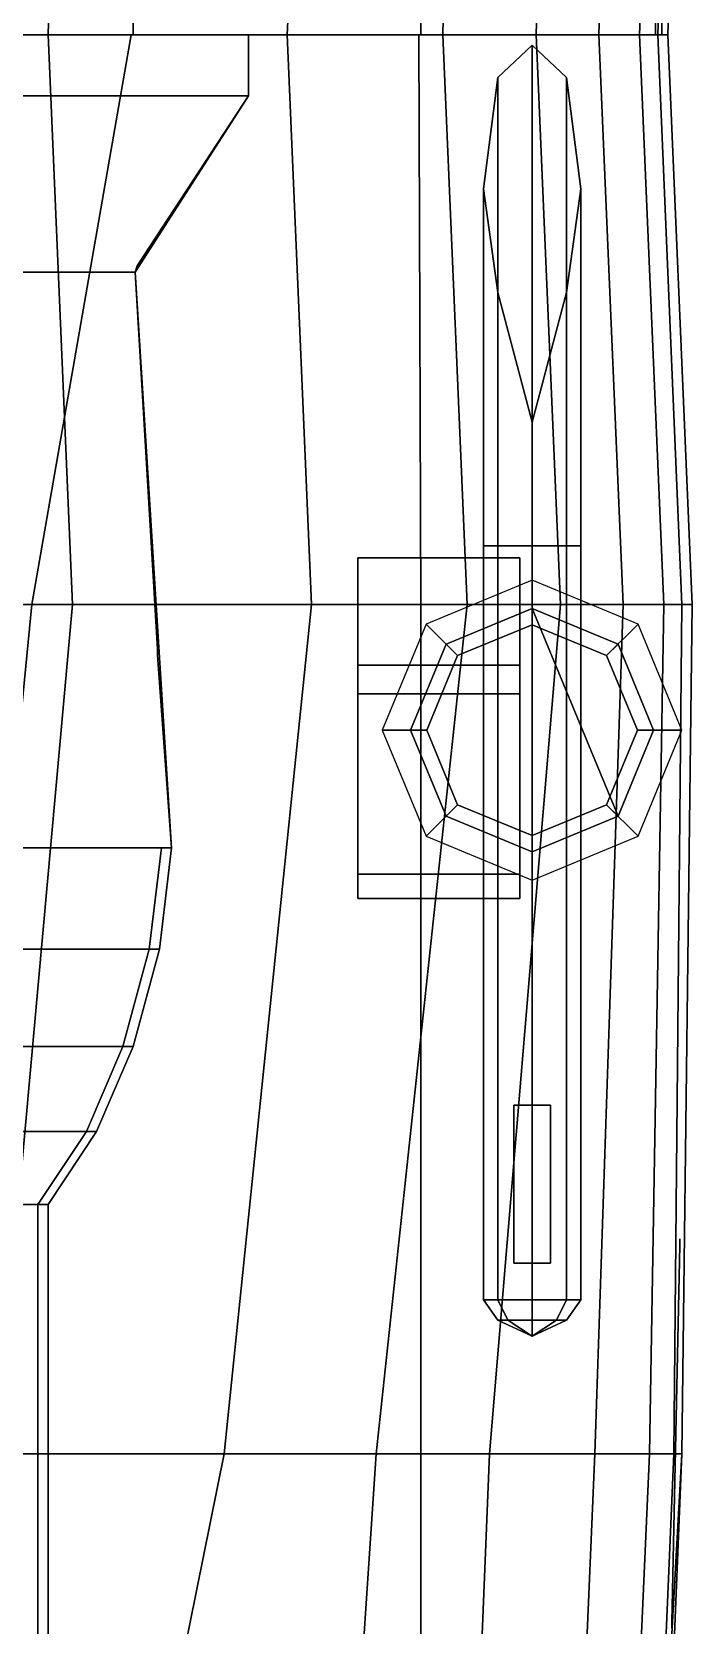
# Model space of a CAD drawing. Header units: millimetres. Extents: x -4.4 to 4.4, y -34.7 to 40.8.
# Drawn here: x 1.09 to 4.37, y -10.36 to -2.5 of the extents above; entities that cross this region are included whole.
import ezdxf

# ---------------------------------------------------------------- set-up
doc = ezdxf.new("R2010")
doc.units = ezdxf.units.MM
for name, color, linetype in [('railings', 6, 'Continuous'), ('superstructure', 3, 'Continuous'), ('turret', 2, 'Continuous')]:
    doc.layers.add(name, color=color, linetype=linetype)

msp = doc.modelspace()

# ---------------------------------------------------------------- linework, layer by layer
for points in [[(-1.59, -2.51, 4.25), (1.59, -2.51, 4.25), (1.59, 1.88, 4.29), (-1.59, 1.88, 4.29)], [(1.17, -2.51, -2.41), (0.27, -2.51, -2.54), (0.39, 1.88, -2.54), (1.29, 1.88, -2.41)], [(2.35, -2.51, -2.19), (1.17, -2.51, -2.41), (1.29, 1.88, -2.41), (2.56, 1.88, -2.19)], [(1.59, -2.51, 4.25), (3.01, -2.51, 4.16), (3.01, 1.88, 4.2), (1.59, 1.88, 4.29)], [(3.12, -2.51, -1.97), (2.35, -2.51, -2.19), (2.56, 1.88, -2.19), (3.21, 1.88, -1.97)], [(3.01, -2.51, 4.16), (4.17, -2.51, 4.1), (4.17, 1.88, 4.14), (3.01, 1.88, 4.2)], [(3.58, -2.51, -1.67), (3.12, -2.51, -1.97), (3.21, 1.88, -1.97), (3.7, 1.88, -1.67)], [(3.89, -2.51, -1.33), (3.58, -2.51, -1.67), (3.7, 1.88, -1.67), (4.02, 1.88, -1.31)], [(4.09, -2.51, -0.92), (3.89, -2.51, -1.33), (4.02, 1.88, -1.31), (4.27, 1.88, -0.78)], [(4.23, -2.51, -0.33), (4.09, -2.51, -0.92), (4.27, 1.88, -0.78), (4.37, 1.88, -0.1)], [(4.17, -2.51, 4.1), (4.2, -2.51, 3.83), (4.2, 1.88, 3.87), (4.17, 1.88, 4.14)], [(4.18, -2.51, 2.09), (4.23, -2.51, 1.13), (4.37, 1.88, 0.96), (4.32, 1.88, 2.22)], [(4.2, -2.51, 3.83), (4.18, -2.51, 2.09), (4.32, 1.88, 2.22), (4.2, 1.88, 3.87)], [(4.23, -2.51, 1.13), (4.23, -2.51, -0.33), (4.37, 1.88, -0.1), (4.37, 1.88, 0.96)], [(1.59, -2.51, 4.25), (-1.59, -2.51, 4.25), (-1.5896, -2.51, 4.17), (1.5896, -2.51, 4.17)], [(-1.09, -5.32, 2.26), (1.09, -5.32, 2.26), (1.58, -2.51, 2.22), (-1.58, -2.51, 2.22)], [(1.29, -5.32, -2.41), (0.39, -5.32, -2.54), (0.27, -2.51, -2.54), (1.17, -2.51, -2.41)], [(1.09, -5.32, 2.26), (3.01, -5.32, 2.16), (3, -2.51, 2.16), (1.58, -2.51, 2.22)], [(2.47, -5.32, -2.19), (1.29, -5.32, -2.41), (1.17, -2.51, -2.41), (2.35, -2.51, -2.19)], [(3.01, -2.51, 4.16), (1.59, -2.51, 4.25), (1.5896, -2.51, 4.17), (2.16, -2.51, 4.17)], [(3.01, -2.51, 4.16), (2.16, -2.51, 4.17), (2.16, -2.51, 2.1955), (3, -2.51, 2.16)], [(3.24, -5.32, -1.97), (2.47, -5.32, -2.19), (2.35, -2.51, -2.19), (3.12, -2.51, -1.97)], [(3.01, -5.32, 2.16), (4.3, -5.32, 2.09), (4.18, -2.51, 2.09), (3, -2.51, 2.16)], [(4.17, -2.51, 4.1), (3.01, -2.51, 4.16), (3.0001, -2.51, 2.16), (4.18, -2.51, 2.09)], [(3.7, -5.32, -1.67), (3.24, -5.32, -1.97), (3.12, -2.51, -1.97), (3.58, -2.51, -1.67)], [(4.01, -5.32, -1.33), (3.7, -5.32, -1.67), (3.58, -2.51, -1.67), (3.89, -2.51, -1.33)], [(4.21, -5.32, -0.92), (4.01, -5.32, -1.33), (3.89, -2.51, -1.33), (4.09, -2.51, -0.92)], [(4.35, -5.32, -0.33), (4.21, -5.32, -0.92), (4.09, -2.51, -0.92), (4.23, -2.51, -0.33)], [(4.2, -2.51, 3.83), (4.17, -2.51, 4.1), (4.18, -2.51, 2.09), (4.2, -2.51, 3.83)], [(4.3, -5.32, 2.09), (4.35, -5.32, 1.13), (4.23, -2.51, 1.13), (4.18, -2.51, 2.09)], [(4.35, -5.32, 1.13), (4.35, -5.32, -0.33), (4.23, -2.51, -0.33), (4.23, -2.51, 1.13)], [(-0.68, -9.51, 2.26), (0.68, -9.51, 2.26), (1.09, -5.32, 2.26), (-1.09, -5.32, 2.26)], [(0.91, -9.51, -2.41), (0.21, -9.51, -2.54), (0.39, -5.32, -2.54), (1.29, -5.32, -2.41)], [(0.68, -9.51, 2.26), (3.01, -9.51, 2.16), (3.01, -5.32, 2.16), (1.09, -5.32, 2.26)], [(2.04, -9.51, -2.19), (0.91, -9.51, -2.41), (1.29, -5.32, -2.41), (2.47, -5.32, -2.19)], [(2.79, -9.51, -1.97), (2.04, -9.51, -2.19), (2.47, -5.32, -2.19), (3.24, -5.32, -1.97)], [(3.35, -9.51, -1.67), (2.79, -9.51, -1.97), (3.24, -5.32, -1.97), (3.7, -5.32, -1.67)], [(3.01, -9.51, 2.16), (4.26, -9.51, 2.09), (4.3, -5.32, 2.09), (3.01, -5.32, 2.16)], [(3.87, -9.51, -1.23), (3.35, -9.51, -1.67), (3.7, -5.32, -1.67), (4.01, -5.32, -1.33)], [(4.14, -9.51, -0.73), (3.87, -9.51, -1.23), (4.01, -5.32, -1.33), (4.21, -5.32, -0.92)], [(4.3, -9.51, -0.02), (4.14, -9.51, -0.73), (4.21, -5.32, -0.92), (4.35, -5.32, -0.33)], [(4.26, -9.51, 2.09), (4.3, -9.51, 1.13), (4.35, -5.32, 1.13), (4.3, -5.32, 2.09)], [(4.3, -9.51, 1.13), (4.3, -9.51, -0.02), (4.35, -5.32, -0.33), (4.35, -5.32, 1.13)], [(0.95, -14.9, -2.19), (0.41, -14.9, -2.41), (0.91, -9.51, -2.41), (2.04, -9.51, -2.19)], [(0.68, -14.9, 2.2), (3.01, -14.9, 2.13), (3.01, -9.51, 2.16), (0.68, -9.51, 2.26)], [(2.43, -14.9, -1.51), (0.95, -14.9, -2.19), (2.04, -9.51, -2.19), (2.79, -9.51, -1.97)], [(3.13, -14.9, -1.04), (2.43, -14.9, -1.51), (2.79, -9.51, -1.97), (3.35, -9.51, -1.67)], [(3.01, -14.9, 2.13), (4.03, -14.9, 2.07), (4.26, -9.51, 2.09), (3.01, -9.51, 2.16)], [(3.64, -14.9, -0.49), (3.13, -14.9, -1.04), (3.35, -9.51, -1.67), (3.87, -9.51, -1.23)], [(3.9, -14.9, 0.01), (3.64, -14.9, -0.49), (3.87, -9.51, -1.23), (4.14, -9.51, -0.73)], [(4, -14.9, 0.41), (3.9, -14.9, 0.01), (4.14, -9.51, -0.73), (4.3, -9.51, -0.02)], [(4.08, -14.9, 1.13), (4, -14.9, 0.41), (4.3, -9.51, -0.02), (4.3, -9.51, 1.13)], [(4.03, -14.9, 2.07), (4.08, -14.9, 1.13), (4.3, -9.51, 1.13), (4.26, -9.51, 2.09)]]:
    msp.add_3dface(points)
at = {"layer": 'railings'}
for points in [[(2.16, -2.78, 4.79), (2.16, -2.78, 4.82), (2.16, -2.51, 4.82), (2.16, -2.51, 4.79)], [(2.16, -2.51, 4.79), (2.16, -2.51, 4.82), (2.16, -2.78, 4.82), (2.16, -2.78, 4.79)], [(2.16, -2.51, 5.17), (2.19, -2.51, 5.17), (2.19, -2.51, 4.17), (2.16, -2.51, 4.17)], [(2.16, -2.51, 4.17), (2.19, -2.51, 4.17), (2.19, -2.51, 5.17), (2.16, -2.51, 5.17)], [(2.16, -2.51, 5.14), (2.16, -2.51, 5.17), (2.16, -2.78, 5.17), (2.16, -2.78, 5.14)], [(2.16, -2.78, 5.14), (2.16, -2.78, 5.17), (2.16, -2.51, 5.17), (2.16, -2.51, 5.14)], [(2.19, -2.51, 4.79), (2.19, -2.51, 4.82), (4.2, -2.51, 4.75), (4.2, -2.51, 4.72)], [(4.2, -2.51, 4.72), (4.2, -2.51, 4.75), (2.19, -2.51, 4.82), (2.19, -2.51, 4.79)], [(4.2, -2.51, 5.07), (4.2, -2.51, 5.1), (2.19, -2.51, 5.17), (2.19, -2.51, 5.14)], [(2.19, -2.51, 5.14), (2.19, -2.51, 5.17), (4.2, -2.51, 5.1), (4.2, -2.51, 5.07)], [(4.2, -2.51, 4.1), (4.2, -2.48, 4.1), (4.2, -2.48, 5.1), (4.2, -2.51, 5.1)], [(4.2, -2.51, 5.1), (4.2, -2.48, 5.1), (4.2, -2.48, 4.1), (4.2, -2.51, 4.1)], [(2.16, -2.81, 4.79), (2.16, -2.81, 4.82), (1.61, -3.65, 4.82), (1.61, -3.65, 4.79)], [(1.61, -3.65, 4.79), (1.61, -3.65, 4.82), (2.16, -2.81, 4.82), (2.16, -2.81, 4.79)], [(1.61, -3.65, 5.14), (1.61, -3.65, 5.17), (2.16, -2.81, 5.17), (2.16, -2.81, 5.14)], [(2.16, -2.81, 5.14), (2.16, -2.81, 5.17), (1.61, -3.65, 5.17), (1.61, -3.65, 5.14)], [(2.16, -2.81, 4.17), (2.16, -2.78, 4.17), (2.16, -2.78, 5.17), (2.16, -2.81, 5.17)], [(2.16, -2.81, 5.17), (2.16, -2.78, 5.17), (2.16, -2.78, 4.17), (2.16, -2.81, 4.17)], [(1.6, -3.68, 5.17), (1.61, -3.65, 5.17), (1.61, -3.65, 4.17), (1.6, -3.68, 4.17)], [(1.6, -3.68, 4.17), (1.61, -3.65, 4.17), (1.61, -3.65, 5.17), (1.6, -3.68, 5.17)], [(1.71, -5.54, 4.79), (1.71, -5.54, 4.82), (1.6, -3.68, 4.82), (1.6, -3.68, 4.79)], [(1.6, -3.68, 4.79), (1.6, -3.68, 4.82), (1.71, -5.54, 4.82), (1.71, -5.54, 4.79)], [(1.6, -3.68, 5.14), (1.6, -3.68, 5.17), (1.71, -5.54, 5.17), (1.71, -5.54, 5.14)], [(1.71, -5.54, 5.14), (1.71, -5.54, 5.17), (1.6, -3.68, 5.17), (1.6, -3.68, 5.14)], [(1.71, -5.57, 4.17), (1.71, -5.54, 4.17), (1.71, -5.54, 5.17), (1.71, -5.57, 5.17)], [(1.71, -5.57, 5.17), (1.71, -5.54, 5.17), (1.71, -5.54, 4.17), (1.71, -5.57, 4.17)], [(1.78, -6.52, 4.79), (1.78, -6.52, 4.82), (1.71, -5.57, 4.82), (1.71, -5.57, 4.79)], [(1.71, -5.57, 4.79), (1.71, -5.57, 4.82), (1.78, -6.52, 4.82), (1.78, -6.52, 4.79)], [(1.71, -5.57, 5.14), (1.71, -5.57, 5.17), (1.78, -6.52, 5.17), (1.78, -6.52, 5.14)], [(1.78, -6.52, 5.14), (1.78, -6.52, 5.17), (1.71, -5.57, 5.17), (1.71, -5.57, 5.14)], [(4.25, -10.34, 2.7), (4.25, -10.34, 2.73), (4.29, -8.48, 2.74), (4.29, -8.48, 2.71)], [(4.29, -8.48, 2.71), (4.29, -8.48, 2.74), (4.25, -10.34, 2.73), (4.25, -10.34, 2.7)], [(4.29, -8.48, 3.06), (4.29, -8.48, 3.09), (4.25, -10.34, 3.08), (4.25, -10.34, 3.05)], [(4.25, -10.34, 3.05), (4.25, -10.34, 3.08), (4.29, -8.48, 3.09), (4.29, -8.48, 3.06)], [(4.29, -8.48, 3.09), (4.29, -8.45, 3.09), (4.29, -8.45, 2.09), (4.29, -8.48, 2.09)], [(4.29, -8.48, 2.09), (4.29, -8.45, 2.09), (4.29, -8.45, 3.09), (4.29, -8.48, 3.09)], [(4.25, -10.37, 2.08), (4.25, -10.34, 2.08), (4.25, -10.34, 3.08), (4.25, -10.37, 3.08)], [(4.25, -10.37, 3.08), (4.25, -10.34, 3.08), (4.25, -10.34, 2.08), (4.25, -10.37, 2.08)]]:
    msp.add_3dface(points, dxfattribs=at)
at = {"layer": 'superstructure'}
for points in [[(2.16, -2.81, 4.17), (2.16, -2.51, 4.17), (-2.16, -2.51, 4.17), (-2.16, -2.81, 4.17)], [(2.16, -2.81, 2.16), (2.16, -2.51, 2.16), (2.16, -2.51, 4.17), (2.16, -2.81, 4.17)], [(1.6, -3.68, 4.17), (2.16, -2.81, 4.17), (-2.16, -2.81, 4.17), (-1.6, -3.68, 4.17)], [(1.6, -3.68, 2.16), (2.16, -2.81, 2.16), (2.16, -2.81, 4.17), (1.6, -3.68, 4.17)], [(-1.6, -3.68, 4.17), (-1.78, -6.52, 4.17), (1.78, -6.52, 4.17), (1.6, -3.68, 4.17)], [(1.78, -6.52, 4.17), (1.78, -6.52, 2.16), (1.6, -3.68, 2.16), (1.6, -3.68, 4.17)], [(1.67, -7.02, 4.17), (1.73, -6.52, 4.17), (-1.73, -6.52, 4.17), (-1.67, -7.02, 4.17)], [(1.73, -6.52, 5.28), (1.73, -6.52, 4.17), (1.67, -7.02, 4.17), (1.67, -7.02, 5.28)], [(1.72, -7.02, 5.28), (1.78, -6.52, 5.28), (1.73, -6.52, 5.28), (1.67, -7.02, 5.28)], [(1.72, -7.02, 2.16), (1.78, -6.52, 2.16), (1.78, -6.52, 5.28), (1.72, -7.02, 5.28)], [(1.78, -6.52, 5.28), (1.78, -6.52, 4.17), (1.73, -6.52, 4.17), (1.73, -6.52, 5.28)], [(-1.67, -7.02, 4.17), (-1.54, -7.5, 4.17), (1.54, -7.5, 4.17), (1.67, -7.02, 4.17)], [(1.67, -7.02, 5.28), (1.67, -7.02, 4.17), (1.54, -7.5, 4.17), (1.54, -7.5, 5.28)], [(1.59, -7.5, 5.28), (1.72, -7.02, 5.28), (1.67, -7.02, 5.28), (1.54, -7.5, 5.28)], [(1.59, -7.5, 5.28), (1.59, -7.5, 2.16), (1.72, -7.02, 2.16), (1.72, -7.02, 5.28)], [(1.36, -7.92, 4.17), (1.54, -7.5, 4.17), (-1.54, -7.5, 4.17), (-1.36, -7.92, 4.17)], [(1.54, -7.5, 5.28), (1.54, -7.5, 4.17), (1.36, -7.92, 4.17), (1.36, -7.92, 5.28)], [(1.41, -7.92, 5.28), (1.59, -7.5, 5.28), (1.54, -7.5, 5.28), (1.36, -7.92, 5.28)], [(1.41, -7.92, 2.16), (1.59, -7.5, 2.16), (1.59, -7.5, 5.28), (1.41, -7.92, 5.28)], [(-1.36, -7.92, 4.17), (-1.12, -8.28, 4.17), (1.12, -8.28, 4.17), (1.36, -7.92, 4.17)], [(1.36, -7.92, 5.28), (1.36, -7.92, 4.17), (1.12, -8.28, 4.17), (1.12, -8.28, 5.28)], [(1.17, -8.28, 5.28), (1.41, -7.92, 5.28), (1.36, -7.92, 5.28), (1.12, -8.28, 5.28)], [(1.17, -8.28, 5.28), (1.17, -8.28, 2.16), (1.41, -7.92, 2.16), (1.41, -7.92, 5.28)], [(1.12, -10.72, 4.17), (1.12, -8.28, 4.17), (-1.12, -8.28, 4.17), (-1.12, -10.72, 4.17)], [(1.12, -8.28, 5.28), (1.12, -8.28, 4.17), (1.12, -10.72, 4.17), (1.12, -10.72, 5.28)], [(1.17, -10.72, 5.28), (1.17, -8.28, 5.28), (1.12, -8.28, 5.28), (1.12, -10.72, 5.28)], [(1.17, -10.72, 2.16), (1.17, -8.28, 2.16), (1.17, -8.28, 5.28), (1.17, -10.72, 5.28)]]:
    msp.add_3dface(points, dxfattribs=at)
at = {"layer": 'turret'}
for points in [[(3.3903, -2.72, 3.0297), (3.56, -2.56, 3.1), (3.56, -5.03, 3.1), (3.3903, -5.03, 3.0297)], [(3.56, -2.56, 3.1), (3.3903, -2.72, 3.0297), (3.3903, -8.75, 3.0297), (3.56, -8.75, 3.1)], [(3.56, -2.56, 3.1), (3.7297, -2.72, 3.0297), (3.7297, -5.03, 3.0297), (3.56, -5.03, 3.1)], [(3.7297, -2.72, 3.0297), (3.56, -2.56, 3.1), (3.56, -8.75, 3.1), (3.7297, -8.75, 3.0297)], [(3.32, -3.27, 2.86), (3.3903, -2.72, 3.0297), (3.3903, -5.03, 3.0297), (3.32, -5.03, 2.86)], [(3.3903, -2.72, 3.0297), (3.32, -3.27, 2.86), (3.32, -8.75, 2.86), (3.3903, -8.75, 3.0297)], [(3.7297, -2.72, 3.0297), (3.8, -3.27, 2.86), (3.8, -5.03, 2.86), (3.7297, -5.03, 3.0297)], [(3.8, -3.27, 2.86), (3.7297, -2.72, 3.0297), (3.7297, -8.75, 3.0297), (3.8, -8.75, 2.86)], [(3.3903, -3.78, 2.6903), (3.32, -3.27, 2.86), (3.32, -5.03, 2.86), (3.3903, -5.03, 2.6903)], [(3.32, -3.27, 2.86), (3.3903, -3.78, 2.6903), (3.3903, -8.75, 2.6903), (3.32, -8.75, 2.86)], [(3.8, -3.27, 2.86), (3.7297, -3.78, 2.6903), (3.7297, -5.03, 2.6903), (3.8, -5.03, 2.86)], [(3.7297, -3.78, 2.6903), (3.8, -3.27, 2.86), (3.8, -8.75, 2.86), (3.7297, -8.75, 2.6903)], [(3.3903, -3.78, 2.6903), (3.56, -4.42, 2.48), (3.56, -5.03, 2.62), (3.3903, -5.03, 2.6903)], [(3.56, -4.42, 2.48), (3.3903, -3.78, 2.6903), (3.3903, -5.03, 2.6903), (3.56, -5.03, 2.62)], [(3.56, -4.42, 2.48), (3.7297, -3.78, 2.6903), (3.7297, -5.03, 2.6903), (3.56, -5.03, 2.62)], [(3.7297, -3.78, 2.6903), (3.56, -4.42, 2.48), (3.56, -5.03, 2.62), (3.7297, -5.03, 2.6903)], [(3.3903, -5.03, 2.6903), (3.56, -5.03, 2.62), (3.56, -8.75, 2.62), (3.3903, -8.75, 2.6903)], [(3.56, -5.03, 2.62), (3.7297, -5.03, 2.6903), (3.7297, -8.75, 2.6903), (3.56, -8.75, 2.62)], [(2.7, -5.09, 3.46), (2.7, -5.62, 3.46), (3.5, -5.62, 3.46), (3.5, -5.09, 3.46)], [(2.7, -5.09, 2.34), (2.7, -6.77, 2.34), (2.7, -6.77, 3.46), (2.7, -5.09, 3.46)], [(3.5, -5.09, 3.46), (3.5, -5.09, 2.34), (2.7, -5.09, 2.34), (2.7, -5.09, 3.46)], [(3.5, -5.09, 2.34), (3.5, -6.77, 2.34), (2.7, -6.77, 2.34), (2.7, -5.09, 2.34)], [(3.5, -6.77, 3.46), (3.5, -6.77, 2.34), (3.5, -5.09, 2.34), (3.5, -5.09, 3.46)], [(3.56, -5.2, 2.09), (3.0367, -5.4167, 2.09), (3.1923, -5.5723, 2.25), (3.56, -5.42, 2.25)], [(4.0833, -5.4167, 2.09), (3.56, -5.2, 2.09), (3.56, -5.42, 2.25), (3.9277, -5.5723, 2.25)], [(3.56, -5.42, 2.31), (3.1923, -5.5723, 2.31), (3.1357, -5.5157, 2.41), (3.56, -5.34, 2.41)], [(3.56, -5.34, 2.41), (3.1357, -5.5157, 2.41), (3.1357, -5.5157, 2.62), (3.56, -5.34, 2.62)], [(3.9277, -5.5723, 2.31), (3.56, -5.42, 2.31), (3.56, -5.34, 2.41), (3.9843, -5.5157, 2.41)], [(3.9843, -5.5157, 2.41), (3.56, -5.34, 2.41), (3.56, -5.34, 2.62), (3.9843, -5.5157, 2.62)], [(4.16, -5.94, 2.62), (3.9843, -5.5157, 2.62), (3.56, -5.34, 2.62), (3.9843, -6.3643, 2.62)], [(3.9843, -6.3643, 2.62), (3.56, -5.34, 2.62), (3.56, -5.34, 2.62), (3.56, -6.54, 2.62)], [(3.0367, -5.4167, 2.09), (2.82, -5.94, 2.09), (3.04, -5.94, 2.25), (3.1923, -5.5723, 2.25)], [(3.56, -5.42, 2.25), (3.1923, -5.5723, 2.25), (3.1923, -5.5723, 2.31), (3.56, -5.42, 2.31)], [(3.9277, -5.5723, 2.25), (3.56, -5.42, 2.25), (3.56, -5.42, 2.31), (3.9277, -5.5723, 2.31)], [(4.3, -5.94, 2.09), (4.0833, -5.4167, 2.09), (3.9277, -5.5723, 2.25), (4.08, -5.94, 2.25)], [(3.1923, -5.5723, 2.31), (3.04, -5.94, 2.31), (2.96, -5.94, 2.41), (3.1357, -5.5157, 2.41)], [(3.1357, -5.5157, 2.41), (2.96, -5.94, 2.41), (2.96, -5.94, 2.62), (3.1357, -5.5157, 2.62)], [(3.1923, -5.5723, 2.25), (3.04, -5.94, 2.25), (3.04, -5.94, 2.31), (3.1923, -5.5723, 2.31)], [(4.08, -5.94, 2.31), (3.9277, -5.5723, 2.31), (3.9843, -5.5157, 2.41), (4.16, -5.94, 2.41)], [(4.08, -5.94, 2.25), (3.9277, -5.5723, 2.25), (3.9277, -5.5723, 2.31), (4.08, -5.94, 2.31)], [(4.16, -5.94, 2.41), (3.9843, -5.5157, 2.41), (3.9843, -5.5157, 2.62), (4.16, -5.94, 2.62)], [(2.7, -5.62, 3.46), (2.7, -6.77, 3.46), (2.7, -6.77, 3.69), (2.7, -5.62, 3.69)], [(3.5, -5.62, 3.69), (3.5, -5.62, 3.46), (2.7, -5.62, 3.46), (2.7, -5.62, 3.69)], [(2.7, -5.62, 3.69), (2.7, -6.77, 3.69), (2.7, -6.65, 3.8), (2.7, -5.76, 3.8)], [(3.5, -5.76, 3.8), (3.5, -5.62, 3.69), (2.7, -5.62, 3.69), (2.7, -5.76, 3.8)], [(3.5, -6.77, 3.69), (3.5, -6.77, 3.46), (3.5, -5.62, 3.46), (3.5, -5.62, 3.69)], [(3.5, -6.65, 3.8), (3.5, -6.77, 3.69), (3.5, -5.62, 3.69), (3.5, -5.76, 3.8)], [(2.7, -5.76, 3.8), (2.7, -6.65, 3.8), (3.5, -6.65, 3.8), (3.5, -5.76, 3.8)], [(2.82, -5.94, 2.09), (3.0367, -6.4633, 2.09), (3.1923, -6.3077, 2.25), (3.04, -5.94, 2.25)], [(3.04, -5.94, 2.31), (3.1923, -6.3077, 2.31), (3.1357, -6.3643, 2.41), (2.96, -5.94, 2.41)], [(2.96, -5.94, 2.41), (3.1357, -6.3643, 2.41), (3.1357, -6.3643, 2.62), (2.96, -5.94, 2.62)], [(3.04, -5.94, 2.25), (3.1923, -6.3077, 2.25), (3.1923, -6.3077, 2.31), (3.04, -5.94, 2.31)], [(4.0833, -6.4633, 2.09), (4.3, -5.94, 2.09), (4.08, -5.94, 2.25), (3.9277, -6.3077, 2.25)], [(3.9277, -6.3077, 2.25), (4.08, -5.94, 2.25), (4.08, -5.94, 2.31), (3.9277, -6.3077, 2.31)], [(3.9277, -6.3077, 2.31), (4.08, -5.94, 2.31), (4.16, -5.94, 2.41), (3.9843, -6.3643, 2.41)], [(3.9843, -6.3643, 2.41), (4.16, -5.94, 2.41), (4.16, -5.94, 2.62), (3.9843, -6.3643, 2.62)], [(3.0367, -6.4633, 2.09), (3.56, -6.68, 2.09), (3.56, -6.46, 2.25), (3.1923, -6.3077, 2.25)], [(3.1923, -6.3077, 2.31), (3.56, -6.46, 2.31), (3.56, -6.54, 2.41), (3.1357, -6.3643, 2.41)], [(3.1357, -6.3643, 2.41), (3.56, -6.54, 2.41), (3.56, -6.54, 2.62), (3.1357, -6.3643, 2.62)], [(3.1923, -6.3077, 2.25), (3.56, -6.46, 2.25), (3.56, -6.46, 2.31), (3.1923, -6.3077, 2.31)], [(3.56, -6.68, 2.09), (4.0833, -6.4633, 2.09), (3.9277, -6.3077, 2.25), (3.56, -6.46, 2.25)], [(3.56, -6.46, 2.25), (3.9277, -6.3077, 2.25), (3.9277, -6.3077, 2.31), (3.56, -6.46, 2.31)], [(3.56, -6.46, 2.31), (3.9277, -6.3077, 2.31), (3.9843, -6.3643, 2.41), (3.56, -6.54, 2.41)], [(3.56, -6.54, 2.41), (3.9843, -6.3643, 2.41), (3.9843, -6.3643, 2.62), (3.56, -6.54, 2.62)], [(2.7, -6.65, 3.8), (2.7, -6.77, 3.69), (3.5, -6.77, 3.69), (3.5, -6.65, 3.8)], [(2.7, -6.77, 3.69), (2.7, -6.77, 2.34), (3.5, -6.77, 2.34), (3.5, -6.77, 3.69)], [(3.47, -7.79, 3.27), (3.47, -8.57, 3.27), (3.65, -8.57, 3.27), (3.65, -7.79, 3.27)], [(3.47, -7.79, 3.06), (3.47, -8.57, 3.06), (3.47, -8.57, 3.27), (3.47, -7.79, 3.27)], [(3.65, -7.79, 3.27), (3.65, -7.79, 3.06), (3.47, -7.79, 3.06), (3.47, -7.79, 3.27)], [(3.65, -8.57, 3.27), (3.65, -8.57, 3.06), (3.65, -7.79, 3.06), (3.65, -7.79, 3.27)], [(3.47, -8.57, 3.27), (3.47, -8.57, 3.06), (3.65, -8.57, 3.06), (3.65, -8.57, 3.27)], [(3.3903, -8.85, 2.86), (3.32, -8.75, 2.86), (3.3903, -8.75, 2.6903), (3.44, -8.85, 2.74)], [(3.44, -8.85, 2.98), (3.3903, -8.75, 3.0297), (3.32, -8.75, 2.86), (3.3903, -8.85, 2.86)], [(3.44, -8.85, 2.74), (3.3903, -8.75, 2.6903), (3.56, -8.75, 2.62), (3.56, -8.85, 2.6903)], [(3.56, -8.85, 3.0297), (3.56, -8.75, 3.1), (3.3903, -8.75, 3.0297), (3.44, -8.85, 2.98)], [(3.56, -8.85, 2.6903), (3.56, -8.75, 2.62), (3.7297, -8.75, 2.6903), (3.68, -8.85, 2.74)], [(3.68, -8.85, 2.98), (3.7297, -8.75, 3.0297), (3.56, -8.75, 3.1), (3.56, -8.85, 3.0297)], [(3.68, -8.85, 2.74), (3.7297, -8.75, 2.6903), (3.8, -8.75, 2.86), (3.7297, -8.85, 2.86)], [(3.7297, -8.85, 2.86), (3.8, -8.75, 2.86), (3.7297, -8.75, 3.0297), (3.68, -8.85, 2.98)], [(3.56, -8.93, 2.86), (3.3903, -8.85, 2.86), (3.44, -8.85, 2.74), (3.56, -8.93, 2.86)], [(3.56, -8.93, 2.86), (3.44, -8.85, 2.98), (3.3903, -8.85, 2.86), (3.56, -8.93, 2.86)], [(3.56, -8.93, 2.86), (3.44, -8.85, 2.74), (3.56, -8.85, 2.6903), (3.56, -8.93, 2.86)], [(3.56, -8.93, 2.86), (3.56, -8.85, 3.0297), (3.44, -8.85, 2.98), (3.56, -8.93, 2.86)], [(3.56, -8.93, 2.86), (3.56, -8.85, 2.6903), (3.68, -8.85, 2.74), (3.56, -8.93, 2.86)], [(3.56, -8.93, 2.86), (3.68, -8.85, 2.74), (3.7297, -8.85, 2.86), (3.56, -8.93, 2.86)], [(3.56, -8.93, 2.86), (3.7297, -8.85, 2.86), (3.68, -8.85, 2.98), (3.56, -8.93, 2.86)], [(3.56, -8.93, 2.86), (3.68, -8.85, 2.98), (3.56, -8.85, 3.0297), (3.56, -8.93, 2.86)]]:
    msp.add_3dface(points, dxfattribs=at)

doc.saveas('drawing.dxf')
